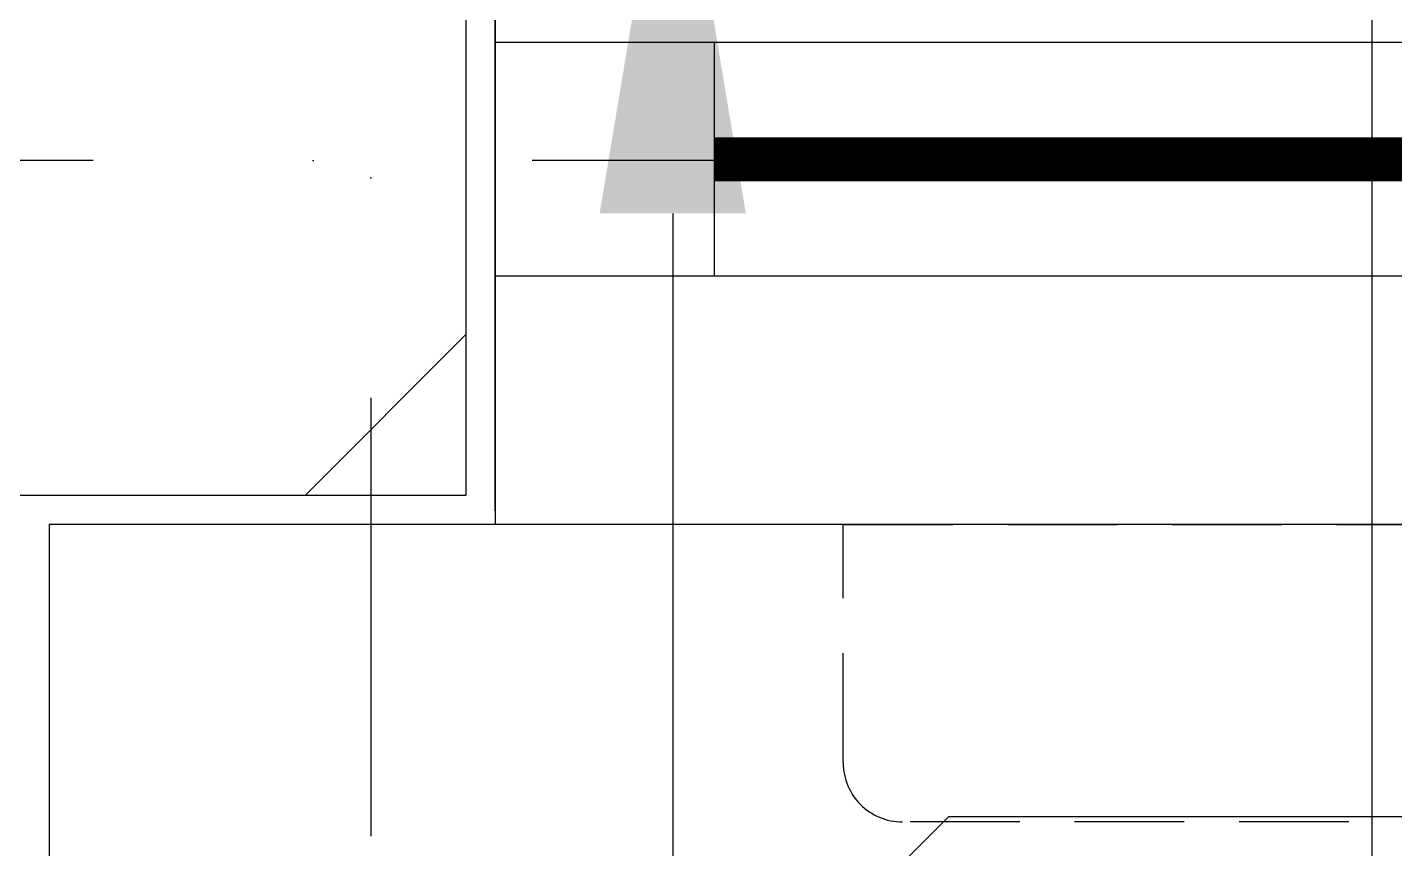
# Model space of a CAD drawing. Extents: x -437689 to -407696, y -55787 to -37037.
# Drawn here: x -434685.5 to -434451.7, y -50248 to -50107.5 of the extents above; entities that cross this region are included whole.
import ezdxf

# ---------------------------------------------------------------- set-up
doc = ezdxf.new("R2010")
doc.units = 0
doc.header["$LTSCALE"] = 150
doc.header["$MEASUREMENT"] = 0
for name, pattern in [('DASHDOT', [1, 0.5, -0.25, 0, -0.25]), ('HIDDEN', [9.525, 6.35, -3.175]), ('HIDDEN2', [0.1875, 0.125, -0.0625])]:
    doc.linetypes.add(name, pattern=pattern)
doc.layers.get('0').update_dxf_attribs({"linetype": 'CONTINUOUS'})
for name, color, linetype in [('DR', 6, 'CONTINUOUS'), ('GRID', 252, 'DASHDOT'), ('TOILET', 9, 'CONTINUOUS'), ('VENT', 8, 'HIDDEN'), ('WALL', 7, 'CONTINUOUS'), ('WIN-1', 56, 'CONTINUOUS')]:
    doc.layers.add(name, color=color, linetype=linetype)

msp = doc.modelspace()

# ---------------------------------------------------------------- linework, layer by layer
at = {"color": 9, "linetype": 'HIDDEN2'}
for p, q in [((-434545.99, -50233.33), (-434545.99, -50192.61)), ((-434545.99, -50192.61), (-434365.03, -50192.61)), ((-434375.16, -50243.45), (-434535.87, -50243.45))]:
    msp.add_line(p, q, dxfattribs=at)
msp.add_arc((-434535.87, -50233.33), 10.12, 180, 270, dxfattribs=at)
at = {"layer": 'DR', "linetype": 'CONTINUOUS', "ltscale": 900}
msp.add_line((-434455.51, -50313.04), (-434455.51, -50083.13), dxfattribs=at)
msp.add_lwpolyline([(-434575.14, -50139.38), (-434575.14, -50736.78), (-433439.23, -50736.78)], dxfattribs=at)
msp.add_solid([(-434587.64, -50139.38), (-434575.14, -50064.38), (-434562.64, -50139.38)], dxfattribs=at)
at = {"layer": 'GRID'}
for p, q in [((-434626.76, -46868.7), (-434626.76, -52414.38)), ((-432722.96, -50130.33), (-436475.27, -50130.33))]:
    msp.add_line(p, q, dxfattribs=at)
at = {"layer": 'TOILET'}
for p, q in [((-434528.01, -50242.61), (-434565.51, -50280.11)), ((-434383.01, -50242.61), (-434528.01, -50242.61))]:
    msp.add_line(p, q, dxfattribs=at)
at = {"layer": 'VENT', "const_width": 7.5}
msp.add_lwpolyline([(-434343.01, -50130.11), (-434568.01, -50130.11)], dxfattribs=at)
at = {"layer": 'WALL', "linetype": 'DASHDOT', "ltscale": 900}
for p, q in [((-434605.51, -50067.61), (-434605.51, -50192.61)), ((-434610.51, -50072.61), (-434610.51, -50187.61)), ((-434610.51, -50072.61), (-434610.51, -50187.61)), ((-434610.51, -50187.61), (-434686.76, -50187.61))]:
    msp.add_line(p, q, dxfattribs=at)
at = {"layer": 'WALL', "linetype": 'CONTINUOUS', "ltscale": 900}
for p, q in [((-434605.51, -50190.22), (-434605.51, -50072.61)), ((-434568.01, -50150.11), (-434568.01, -50110.11))]:
    msp.add_line(p, q, dxfattribs=at)
at = {"layer": 'WALL', "color": 9, "linetype": 'DASHDOT', "ltscale": 900}
msp.add_line((-434638.03, -50187.61), (-434610.51, -50160.09), dxfattribs=at)
at = {"layer": 'WALL'}
msp.add_line((-434610.51, -50187.61), (-434686.76, -50187.61), dxfattribs=at)
at = {"layer": 'WALL', "color": 9}
for p, q in [((-434681.76, -50192.61), (-434681.76, -50925.11)), ((-434229.26, -50192.61), (-434681.76, -50192.61))]:
    msp.add_line(p, q, dxfattribs=at)
at = {"layer": 'WIN-1'}
for p, q in [((-434305.51, -50110.11), (-434605.51, -50110.11)), ((-434305.51, -50150.11), (-434605.51, -50150.11))]:
    msp.add_line(p, q, dxfattribs=at)

doc.saveas('drawing.dxf')
